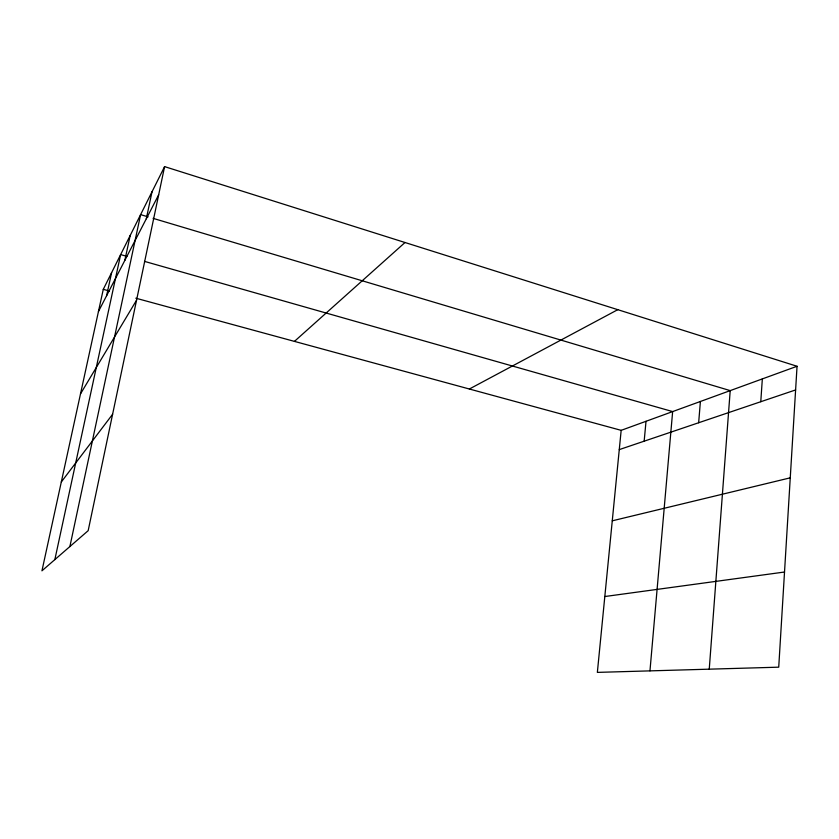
<?xml version="1.0" encoding="UTF-8"?>
<svg xmlns="http://www.w3.org/2000/svg" width="839" height="839" viewBox="0 0 839 839"><rect width="100%" height="100%" fill="white"/><g stroke="black" fill="none" stroke-linecap="round" stroke-linejoin="round"><path stroke-width="1.26" d="M797.05 366.265L778.728 667.173L597.358 672.385L621.164 430.344L797.05 366.265L164.591 166.615L103.281 289.34L41.95 570.814L88.168 530.678L164.591 166.615M760.774 401.724L762.336 378.913M709.249 669.165L730.203 390.617L153.086 218.35M698.656 422.741L700.397 401.482M649.963 670.875L672.647 411.582L144.476 261.369M644.163 441.188L646.02 421.293M146.311 218.769L152.016 191.764M124.843 260.363L130.181 235.486M69.878 546.567L140.606 214.627L148.094 216.861M54.85 559.603L120.638 254.595L126.909 256.377M106.605 295.727L111.597 272.685M98.436 311.542L158.665 194.826M80.492 393.9L136.547 300.215M61.299 481.985L112.604 414.267M294.437 341.389L405.006 242.513M469.368 389.013L617.777 309.675M619.266 449.61L795.613 389.936M612.26 520.82L790.254 477.831M604.814 596.529L784.517 572.02M103.281 289.34L109.531 291.039M135.803 298.191L621.164 430.344"/></g></svg>
